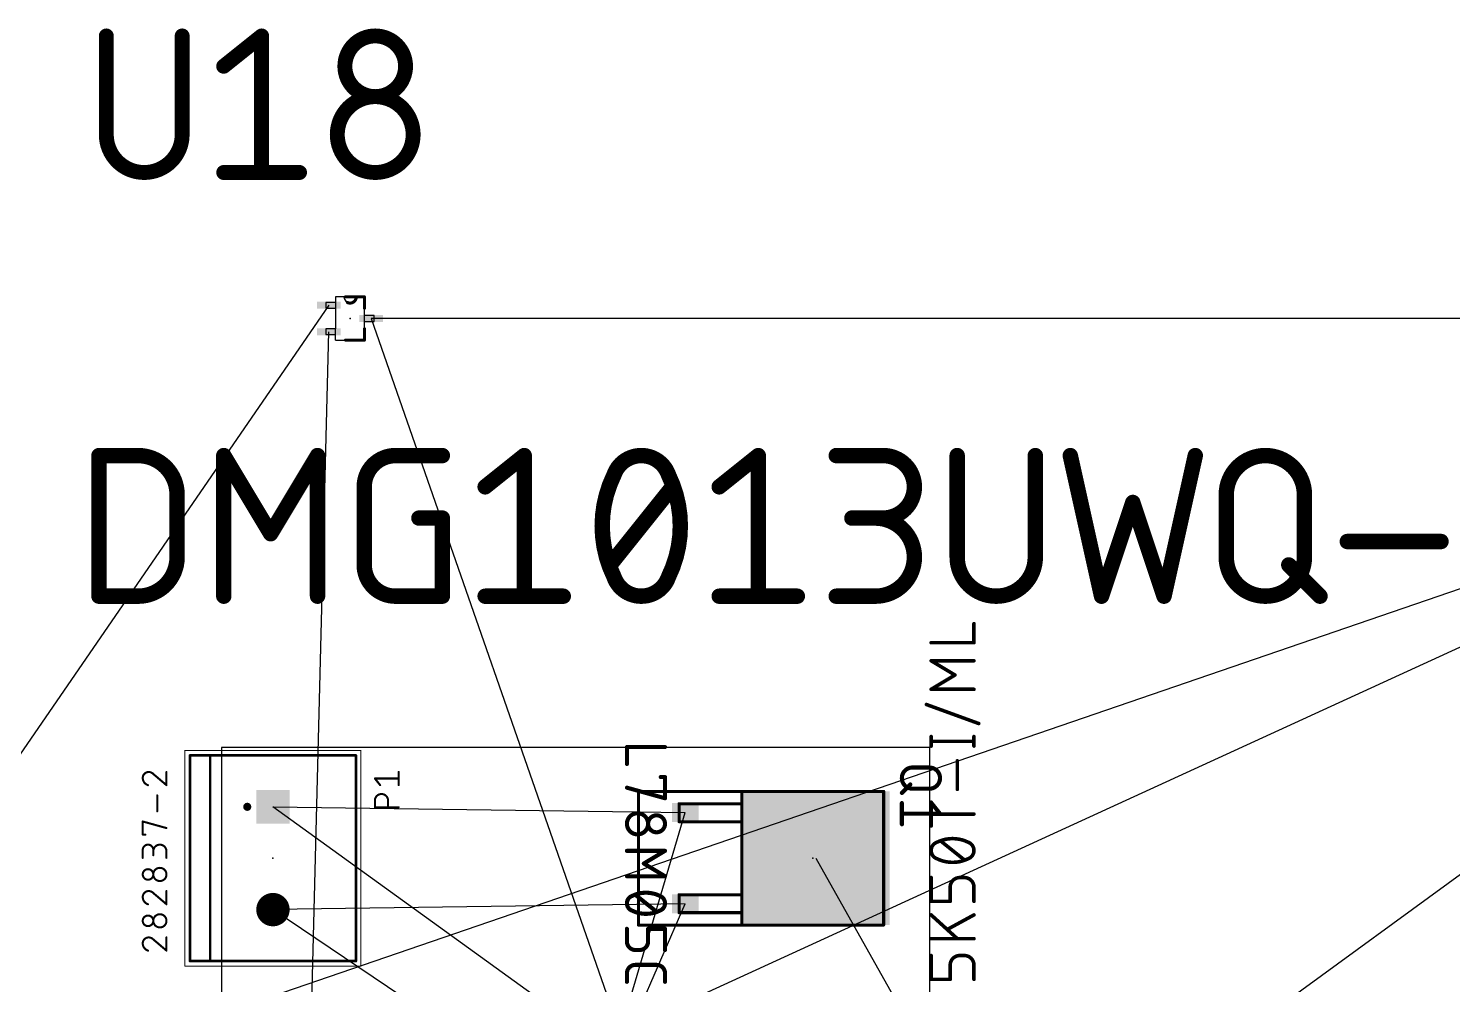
# Model space of a CAD drawing. Extents: x -132 to 159, y -19 to 91.
# Drawn here: x -9.5 to 60.8, y 43.3 to 90.5 of the extents above; entities that cross this region are included whole.
import ezdxf

# ---------------------------------------------------------------- set-up
doc = ezdxf.new("R2010")
doc.units = 0
for name, color, linetype in [('1', 22, 'CONTINUOUS'), ('17', 82, 'CONTINUOUS'), ('19', 53, 'CONTINUOUS'), ('20', 30, 'CONTINUOUS'), ('21', 253, 'CONTINUOUS'), ('23', 7, 'CONTINUOUS'), ('25', 253, 'CONTINUOUS'), ('27', 253, 'CONTINUOUS'), ('39', 22, 'CONTINUOUS'), ('51', 253, 'CONTINUOUS')]:
    doc.layers.add(name, color=color, linetype=linetype)

# ---------------------------------------------------------------- blocks, each defined once
blk = doc.blocks.new('SQUAREP')
blk.add_solid([(-0.5, -0.5), (0.5, -0.5), (-0.5, 0.5), (0.5, 0.5)])
blk = doc.blocks.new('ROUNDP')
at = {"const_width": 0.5}
blk.add_lwpolyline([(0, -0.25, 1), (0, 0.25, 1), (0, -0.25)], format="xyb", dxfattribs=at)
blk = doc.blocks.new('RECT')
blk.add_solid([(-0.5, -0.5), (0.5, -0.5), (-0.5, 0.5), (0.5, 0.5)])

msp = doc.modelspace()

# ---------------------------------------------------------------- linework, layer by layer
at = {"layer": '19'}
for p, q in [((5.3086, 76.8604), (-29.21, 26.67)), ((-11.43, 26.67), (98.0186, 76.8604)), ((-118.3386, 1.27), (100.1014, 76.2)), ((7.3914, 76.2), (32.08, 5.405)), ((100.1014, 76.2), (7.3914, 76.2)), ((3.48, 6.705), (98.0186, 75.5396)), ((3.48, 4.105), (5.3086, 75.5396)), ((2.54, 52.07), (22.9108, 51.7906)), ((71.12, 2.54), (2.54, 52.07)), ((9.22, 5.405), (22.9108, 51.7906)), ((29.3624, 49.53), (55.88, 2.54)), ((22.9108, 47.2694), (2.54, 46.99)), ((3.48, 2.805), (22.9108, 47.2694)), ((68.58, 2.54), (2.54, 46.99))]:
    msp.add_line(p, q, dxfattribs=at)
at = {"layer": '20'}
for p, q in [((35, 55), (0, 55)), ((0, 55), (0, 0)), ((35, 0), (35, 55))]:
    msp.add_line(p, q, dxfattribs=at)
at = {"layer": '21'}
for points, const_width in [([(6.6548, 77.2668), (6.1214, 77.2668)], 0.1524), ([(7.0612, 77.2668), (6.6548, 77.2668)], 0.1524), ([(7.0612, 76.708), (7.0612, 77.2668)], 0.1524), ([(7.0612, 75.1332), (7.0612, 75.692)], 0.1524), ([(6.1214, 75.1332), (7.0612, 75.1332)], 0.1524), ([(-1.56, 44.45), (-1.56, 54.61)], 0.127), ([(-1.56, 54.61), (-0.56, 54.61)], 0.127), ([(-0.56, 54.61), (6.64, 54.61)], 0.127), ([(-0.56, 54.61), (-0.56, 44.45)], 0.127), ([(6.64, 54.61), (6.64, 44.45)], 0.127), ([(-0.56, 44.45), (-1.56, 44.45)], 0.127), ([(6.64, 44.45), (-0.56, 44.45)], 0.127)]:
    msp.add_lwpolyline(points, dxfattribs=dict(at, const_width=const_width))
for points, const_width in [([(6.1214, 77.3049, 1), (6.1214, 77.2287)], 0.0762), ([(6.223, 76.9874, 0.543), (6.6548, 77.2668)], 0.1524), ([(6.2386, 77.0222, 1), (6.2074, 76.9526)], 0.0762), ([(6.6548, 77.3049, 1), (6.6548, 77.2287)], 0.0762), ([(6.6929, 77.2667, 1), (6.6167, 77.2669)], 0.0762), ([(6.6548, 77.2287, 1), (6.6548, 77.3049)], 0.0762), ([(7.0993, 77.2668, 1), (7.0231, 77.2668)], 0.0762), ([(7.0231, 76.708, 1), (7.0993, 76.708)], 0.0762), ([(7.0612, 77.2287, 1), (7.0612, 77.3049)], 0.0762), ([(7.0993, 75.692, 1), (7.0231, 75.692)], 0.0762), ([(6.1214, 75.1713, 1), (6.1214, 75.0951)], 0.0762), ([(7.0231, 75.1332, 1), (7.0993, 75.1332)], 0.0762), ([(7.0612, 75.0951, 1), (7.0612, 75.1713)], 0.0762), ([(-1.56, 54.6418, 1), (-1.56, 54.5782)], 0.0635), ([(-1.5283, 54.61, 1), (-1.5917, 54.61)], 0.0635), ([(-0.56, 54.6418, 1), (-0.56, 54.5782)], 0.0635), ([(-0.5283, 54.61, 1), (-0.5917, 54.61)], 0.0635), ([(-0.56, 54.5782, 1), (-0.56, 54.6418)], 0.0635), ([(6.6718, 54.61, 1), (6.6083, 54.61)], 0.0635), ([(6.64, 54.5782, 1), (6.64, 54.6418)], 0.0635), ([(-1.56, 44.4818, 1), (-1.56, 44.4183)], 0.0635), ([(-1.5917, 44.45, 1), (-1.5283, 44.45)], 0.0635), ([(-0.56, 44.4818, 1), (-0.56, 44.4183)], 0.0635), ([(-0.5917, 44.45, 1), (-0.5283, 44.45)], 0.0635), ([(-0.56, 44.4183, 1), (-0.56, 44.4818)], 0.0635), ([(6.6083, 44.45, 1), (6.6718, 44.45)], 0.0635), ([(6.64, 44.4183, 1), (6.64, 44.4818)], 0.0635)]:
    msp.add_lwpolyline(points, format="xyb", dxfattribs=dict(at, const_width=const_width))
at = {"layer": '23'}
for p in [(6.35, 76.2), (2.54, 49.53), (29.21, 49.53)]:
    msp.add_point(p, dxfattribs=at)
at = {"layer": '25'}
for points, const_width in [([(-5.6948, 90.1612), (-5.6948, 85.2878)], 0.7366), ([(-1.946, 85.2878), (-1.946, 90.1612)], 0.7366), ([(0.1056, 88.6617), (1.98, 90.1612)], 0.7366), ([(1.98, 90.1612), (1.98, 83.4134)], 0.7366), ([(0.1056, 83.4134), (3.8544, 83.4134)], 0.7366), ([(7.8373, 53.1426), (7.5767, 53.4684)], 0.1016), ([(7.5767, 53.4684), (8.7495, 53.4684)], 0.1016), ([(8.7495, 53.1426), (8.7495, 53.7942)], 0.1016), ([(34.139, 54.0123), (34.9768, 54.0123)], 0.2032), ([(34.0343, 53.1745), (33.6154, 52.7556)], 0.2032), ([(34.9768, 52.9651), (34.139, 52.9651)], 0.2032), ([(7.5767, 52.0508), (7.5767, 52.3766)], 0.1016), ([(8.7495, 52.0508), (7.5767, 52.0508)], 0.1016), ([(8.2283, 52.3766), (8.2283, 52.0508)], 0.1016), ([(33.6154, 52.2542), (33.6154, 51.207)], 0.2032), ([(35.0815, 52.2542), (35.5004, 51.7306)], 0.2032), ([(35.5004, 51.7306), (33.6154, 51.7306)], 0.2032)]:
    msp.add_lwpolyline(points, dxfattribs=dict(at, const_width=const_width))
for points, const_width in [([(-5.5107, 90.1612, 1), (-5.8789, 90.1612)], 0.3683), ([(-1.7619, 90.1612, 1), (-2.1302, 90.1612)], 0.3683), ([(2.1642, 90.1612, 1), (1.7959, 90.1612)], 0.3683), ([(2.095, 90.0174, 1), (1.865, 90.305)], 0.3683), ([(9.0928, 88.6617, 1), (6.0938, 88.6617)], 0.7366), ([(-0.0094, 88.8055, 1), (0.2207, 88.5179)], 0.3683), ([(6.0938, 88.6617, 1), (9.0928, 88.6617)], 0.7366), ([(6.2779, 88.6617, 1), (5.9097, 88.6617)], 0.3683), ([(5.9097, 88.6617, 1), (6.2779, 88.6617)], 0.3683), ([(9.277, 88.6617, 1), (8.9087, 88.6617)], 0.3683), ([(8.9087, 88.6617, 1), (9.277, 88.6617)], 0.3683), ([(9.4677, 85.2878, 1), (5.7189, 85.2878)], 0.7366), ([(-5.6948, 85.2878, 1), (-1.946, 85.2878)], 0.7366), ([(-5.5107, 85.2878, 1), (-5.8789, 85.2878)], 0.3683), ([(-5.8789, 85.2878, 1), (-5.5107, 85.2878)], 0.3683), ([(-1.7619, 85.2878, 1), (-2.1302, 85.2878)], 0.3683), ([(-2.1302, 85.2878, 1), (-1.7619, 85.2878)], 0.3683), ([(5.7189, 85.2878, 1), (9.4677, 85.2878)], 0.7366), ([(5.9031, 85.2878, 1), (5.5348, 85.2878)], 0.3683), ([(5.5348, 85.2878, 1), (5.9031, 85.2878)], 0.3683), ([(9.6519, 85.2878, 1), (9.2836, 85.2878)], 0.3683), ([(9.2836, 85.2878, 1), (9.6519, 85.2878)], 0.3683), ([(0.1056, 83.5976, 1), (0.1056, 83.2293)], 0.3683), ([(3.8544, 83.2293, 1), (3.8544, 83.5976)], 0.3683), ([(1.7959, 83.4134, 1), (2.1642, 83.4134)], 0.3683), ([(7.5965, 53.4843, 1), (7.5569, 53.4525)], 0.0508), ([(7.5767, 53.4938, 1), (7.5767, 53.443)], 0.0508), ([(8.7749, 53.7942, 1), (8.7241, 53.7942)], 0.0508), ([(8.7495, 53.443, 1), (8.7495, 53.4938)], 0.0508), ([(34.139, 54.0123, 1), (34.139, 52.9651)], 0.2032), ([(34.139, 54.0631, 1), (34.139, 53.9615)], 0.1016), ([(34.139, 53.9615, 1), (34.139, 54.0631)], 0.1016), ([(34.9768, 52.9651, 1), (34.9768, 54.0123)], 0.2032), ([(34.9768, 54.0631, 1), (34.9768, 53.9615)], 0.1016), ([(34.9768, 53.9615, 1), (34.9768, 54.0631)], 0.1016), ([(7.8175, 53.1267, 1), (7.8572, 53.1585)], 0.0508), ([(8.7241, 53.1426, 1), (8.7749, 53.1426)], 0.0508), ([(33.5795, 52.7916, 1), (33.6513, 52.7197)], 0.1016), ([(34.0702, 53.1386, 1), (33.9984, 53.2105)], 0.1016), ([(34.139, 53.0159, 1), (34.139, 52.9143)], 0.1016), ([(34.139, 52.9143, 1), (34.139, 53.0159)], 0.1016), ([(34.9768, 53.0159, 1), (34.9768, 52.9143)], 0.1016), ([(34.9768, 52.9143, 1), (34.9768, 53.0159)], 0.1016), ([(8.2283, 52.3766, 1), (7.5767, 52.3766)], 0.1016), ([(7.6021, 52.3766, 1), (7.5513, 52.3766)], 0.0508), ([(7.5513, 52.3766, 1), (7.6021, 52.3766)], 0.0508), ([(7.5767, 52.0762, 1), (7.5767, 52.0254)], 0.0508), ([(7.5513, 52.0508, 1), (7.6021, 52.0508)], 0.0508), ([(8.2537, 52.3766, 1), (8.2029, 52.3766)], 0.0508), ([(8.2029, 52.3766, 1), (8.2537, 52.3766)], 0.0508), ([(8.2029, 52.0508, 1), (8.2537, 52.0508)], 0.0508), ([(8.7495, 52.0254, 1), (8.7495, 52.0762)], 0.0508), ([(33.6662, 52.2542, 1), (33.5646, 52.2542)], 0.1016), ([(35.1212, 52.286, 1), (35.0419, 52.2225)], 0.1016), ([(33.6154, 51.7814, 1), (33.6154, 51.6798)], 0.1016), ([(35.4608, 51.6989, 1), (35.5401, 51.7623)], 0.1016), ([(35.5004, 51.6798, 1), (35.5004, 51.7814)], 0.1016), ([(33.5646, 51.207, 1), (33.6662, 51.207)], 0.1016)]:
    msp.add_lwpolyline(points, format="xyb", dxfattribs=dict(at, const_width=const_width))
at = {"layer": '27'}
for points, const_width in [([(-6.0568, 62.4771), (-6.0568, 69.4253)], 0.762), ([(-6.0568, 69.4253), (-4.1268, 69.4253)], 0.762), ([(0.1108, 62.4771), (0.1108, 69.4253)], 0.762), ([(0.1108, 69.4253), (2.4269, 65.5652)], 0.762), ([(2.4269, 65.5652), (4.7429, 69.4253)], 0.762), ([(4.7429, 69.4253), (4.7429, 62.4771)], 0.762), ([(8.5945, 69.4253), (10.9106, 69.4253)], 0.762), ([(13.0258, 67.8812), (14.9559, 69.4253)], 0.762), ([(14.9559, 69.4253), (14.9559, 62.4771)], 0.762), ([(24.5911, 67.8812), (26.5211, 69.4253)], 0.762), ([(26.5211, 69.4253), (26.5211, 62.4771)], 0.762), ([(30.3737, 69.4253), (32.6898, 69.4253)], 0.762), ([(36.3491, 69.4253), (36.3491, 64.4071)], 0.762), ([(40.2092, 64.4071), (40.2092, 69.4253)], 0.762), ([(41.9374, 69.4253), (43.4815, 62.4771)], 0.762), ([(46.5695, 62.4771), (48.1136, 69.4253)], 0.762), ([(7.0505, 64.0211), (7.0505, 67.8812)], 0.762), ([(19.1945, 64.0211), (22.2825, 67.8812)], 0.762), ([(-2.1967, 67.4952), (-2.1967, 64.4071)], 0.762), ([(49.6456, 64.4071), (49.6456, 67.4952)], 0.762), ([(53.5057, 67.4952), (53.5057, 64.4071)], 0.762), ([(43.4815, 62.4771), (45.0255, 67.1092)], 0.762), ([(45.0255, 67.1092), (46.5695, 62.4771)], 0.762), ([(9.7525, 66.3372), (10.9106, 66.3372)], 0.762), ([(10.9106, 66.3372), (10.9106, 62.4771)], 0.762), ([(32.6898, 66.3372), (31.1457, 66.3372)], 0.762), ([(55.624, 65.1792), (60.2561, 65.1792)], 0.762), ([(52.7337, 64.0211), (54.2777, 62.4771)], 0.762), ([(-4.1268, 62.4771), (-6.0568, 62.4771)], 0.762), ([(10.9106, 62.4771), (8.5945, 62.4771)], 0.762), ([(13.0258, 62.4771), (16.8859, 62.4771)], 0.762), ([(24.5911, 62.4771), (28.4512, 62.4771)], 0.762), ([(30.3737, 62.4771), (32.3037, 62.4771)], 0.762), ([(37.1774, 60.1803), (37.1774, 61.1199)], 0.1778), ([(35.0634, 60.1803), (37.1774, 60.1803)], 0.1778), ([(36.2378, 58.5815), (35.0634, 59.2862)], 0.1778), ([(35.0634, 59.2862), (37.1774, 59.2862)], 0.1778), ([(35.0634, 57.8768), (36.2378, 58.5815)], 0.1778), ([(37.1774, 57.8768), (35.0634, 57.8768)], 0.1778), ([(37.4123, 56.1852), (34.8285, 57.1248)], 0.1778), ([(35.0634, 55.0715), (35.0634, 55.5413)], 0.1778), ([(37.1774, 55.0715), (37.1774, 55.5413)], 0.1778), ([(21.9124, 55.0225), (20.0305, 55.0225)], 0.2032), ([(20.0305, 55.0225), (20.0305, 54.1861)], 0.2032), ([(35.0634, 55.3064), (37.1774, 55.3064)], 0.1778), ([(36.3553, 52.9321), (36.3553, 54.3414)], 0.1778), ([(-3.3727, 53.6929), (-2.7217, 53.1396)], 0.1016), ([(-2.7217, 53.1396), (-2.7217, 53.7906)], 0.1016), ([(21.7033, 53.5383), (21.9124, 53.5383)], 0.2032), ([(21.9124, 53.5383), (21.9124, 52.4928)], 0.2032), ([(21.9124, 52.4928), (20.0305, 53.0155)], 0.2032), ([(-3.1774, 51.8521), (-3.1774, 52.6332)], 0.1016), ([(35.0634, 51.123), (35.0634, 52.2975)], 0.1778), ([(-3.8935, 50.6948), (-3.8935, 51.3457)], 0.1016), ([(-3.8935, 51.3457), (-2.7217, 51.0202)], 0.1016), ([(37.1774, 51.7103), (35.0634, 51.7103)], 0.1778), ([(-3.7633, 50.6948), (-3.8935, 50.6948)], 0.1016), ([(-3.8935, 49.5488), (-3.8935, 49.9393)], 0.1016), ([(-3.3727, 49.9393), (-3.3727, 49.6789)], 0.1016), ([(20.0305, 49.8942), (21.9124, 49.8942)], 0.2032), ([(21.9124, 49.8942), (20.8669, 49.2669)], 0.2032), ([(36.7076, 49.4424), (35.5332, 50.3819)], 0.1778), ([(-2.7217, 49.5488), (-2.7217, 49.8742)], 0.1016), ([(20.8669, 49.2669), (21.9124, 48.6396)], 0.2032), ([(21.9124, 48.6396), (20.0305, 48.6396)], 0.2032), ([(35.0634, 47.3984), (35.0634, 48.5729)], 0.1778), ([(36.7076, 48.5729), (36.4727, 48.5729)], 0.1778), ([(-3.3727, 47.8101), (-2.7217, 47.2567)], 0.1016), ([(-2.7217, 47.2567), (-2.7217, 47.9077)], 0.1016), ([(36.003, 48.1031), (36.003, 47.3984)], 0.1778), ([(37.1774, 47.3984), (37.1774, 48.1031)], 0.1778), ([(20.4487, 47.7215), (21.4942, 46.8852)], 0.2032), ([(36.003, 47.3984), (35.0634, 47.3984)], 0.1778), ([(35.0634, 46.7277), (36.3553, 45.5532)], 0.1778), ([(37.1774, 46.7277), (35.8855, 46.023)], 0.1778), ([(20.0305, 46.041), (20.0305, 45.4137)], 0.2032), ([(21.076, 45.4137), (21.076, 46.041)], 0.2032), ([(21.076, 46.041), (21.9124, 46.041)], 0.2032), ([(21.9124, 46.041), (21.9124, 44.9956)], 0.2032), ([(-3.3727, 45.518), (-2.7217, 44.9647)], 0.1016), ([(-2.7217, 44.9647), (-2.7217, 45.6157)], 0.1016), ([(20.4487, 44.9956), (20.6578, 44.9956)], 0.2032), ([(37.1774, 45.5532), (35.0634, 45.5532)], 0.1778), ([(20.4487, 44.2599), (21.4942, 44.2599)], 0.2032), ([(35.0634, 43.5454), (35.0634, 44.7198)], 0.1778), ([(36.003, 44.2501), (36.003, 43.5454)], 0.1778), ([(36.7076, 44.7198), (36.4727, 44.7198)], 0.1778), ([(37.1774, 43.5454), (37.1774, 44.2501)], 0.1778), ([(20.0305, 43.4235), (20.0305, 43.8417)], 0.2032), ([(21.9124, 43.8417), (21.9124, 43.4235)], 0.2032), ([(36.003, 43.5454), (35.0634, 43.5454)], 0.1778)]:
    msp.add_lwpolyline(points, dxfattribs=dict(at, const_width=const_width))
for points, const_width in [([(-5.8663, 69.4253, 1), (-6.2473, 69.4253)], 0.381), ([(-6.0568, 69.6158, 1), (-6.0568, 69.2348)], 0.381), ([(-2.1967, 67.4952, 0.4142), (-4.1268, 69.4253)], 0.762), ([(-4.1268, 69.6158, 1), (-4.1268, 69.2348)], 0.381), ([(-4.1268, 69.2348, 1), (-4.1268, 69.6158)], 0.381), ([(0.3013, 69.4253, 1), (-0.0797, 69.4253)], 0.381), ([(0.2742, 69.5233, 1), (-0.0525, 69.3272)], 0.381), ([(4.9334, 69.4253, 1), (4.5524, 69.4253)], 0.381), ([(4.9063, 69.3272, 1), (4.5796, 69.5233)], 0.381), ([(8.5945, 69.4253, 0.4142), (7.0505, 67.8812)], 0.762), ([(8.5945, 69.6158, 1), (8.5945, 69.2348)], 0.381), ([(8.5945, 69.2348, 1), (8.5945, 69.6158)], 0.381), ([(10.9106, 69.2348, 1), (10.9106, 69.6158)], 0.381), ([(15.1464, 69.4253, 1), (14.7654, 69.4253)], 0.381), ([(15.0749, 69.2765, 1), (14.8369, 69.574)], 0.381), ([(20.7385, 69.4253, 0.3205), (19.3875, 68.4602)], 0.762), ([(22.0895, 68.4602, 0.3205), (20.7385, 69.4253)], 0.762), ([(20.7385, 69.6158, 1), (20.7385, 69.2348)], 0.381), ([(20.7385, 69.2348, 1), (20.7385, 69.6158)], 0.381), ([(26.7116, 69.4253, 1), (26.3306, 69.4253)], 0.381), ([(26.6401, 69.2765, 1), (26.4021, 69.574)], 0.381), ([(30.3737, 69.6158, 1), (30.3737, 69.2348)], 0.381), ([(32.6898, 66.3372, 1), (32.6898, 69.4253)], 0.762), ([(32.6898, 69.6158, 1), (32.6898, 69.2348)], 0.381), ([(32.6898, 69.2348, 1), (32.6898, 69.6158)], 0.381), ([(36.5396, 69.4253, 1), (36.1586, 69.4253)], 0.381), ([(40.3997, 69.4253, 1), (40.0187, 69.4253)], 0.381), ([(42.1234, 69.4666, 1), (41.7515, 69.3839)], 0.381), ([(48.2995, 69.3839, 1), (47.9276, 69.4666)], 0.381), ([(53.5057, 67.4952, 1), (49.6456, 67.4952)], 0.762), ([(7.241, 67.8812, 1), (6.86, 67.8812)], 0.381), ([(19.3875, 68.4602, 0.1139), (18.8085, 65.9512)], 0.762), ([(19.2073, 68.522, 1), (19.5677, 68.3985)], 0.381), ([(19.5587, 68.3768, 1), (19.2162, 68.5437)], 0.381), ([(22.2608, 68.5437, 1), (21.9183, 68.3768)], 0.381), ([(22.6685, 65.9512, 0.1139), (22.0895, 68.4602)], 0.762), ([(21.9093, 68.3985, 1), (22.2697, 68.522)], 0.381), ([(22.4313, 67.7622, 1), (22.1338, 68.0002)], 0.381), ([(-2.0062, 67.4952, 1), (-2.3872, 67.4952)], 0.381), ([(-2.3872, 67.4952, 1), (-2.0062, 67.4952)], 0.381), ([(6.86, 67.8812, 1), (7.241, 67.8812)], 0.381), ([(12.9068, 68.03, 1), (13.1448, 67.7325)], 0.381), ([(24.4721, 68.03, 1), (24.7101, 67.7325)], 0.381), ([(49.8361, 67.4952, 1), (49.4551, 67.4952)], 0.381), ([(49.4551, 67.4952, 1), (49.8361, 67.4952)], 0.381), ([(53.6962, 67.4952, 1), (53.3152, 67.4952)], 0.381), ([(53.3152, 67.4952, 1), (53.6962, 67.4952)], 0.381), ([(45.2062, 67.1694, 1), (44.8448, 67.049)], 0.381), ([(45.2062, 67.049, 1), (44.8448, 67.1694)], 0.381), ([(9.7525, 66.5277, 1), (9.7525, 66.1467)], 0.381), ([(11.1011, 66.3372, 1), (10.7201, 66.3372)], 0.381), ([(10.9106, 66.1467, 1), (10.9106, 66.5277)], 0.381), ([(18.8085, 65.9512, 0.1139), (19.3875, 63.4421)], 0.762), ([(18.999, 65.9512, 1), (18.618, 65.9512)], 0.381), ([(18.618, 65.9512, 1), (18.999, 65.9512)], 0.381), ([(22.0895, 63.4421, 0.1139), (22.6685, 65.9512)], 0.762), ([(22.859, 65.9512, 1), (22.478, 65.9512)], 0.381), ([(22.478, 65.9512, 1), (22.859, 65.9512)], 0.381), ([(31.1457, 66.5277, 1), (31.1457, 66.1467)], 0.381), ([(32.3037, 62.4771, 1), (32.3037, 66.3372)], 0.762), ([(32.3037, 66.5277, 1), (32.3037, 66.1467)], 0.381), ([(32.6898, 66.5277, 1), (32.6898, 66.1467)], 0.381), ([(32.6898, 66.1467, 1), (32.6898, 66.5277)], 0.381), ([(2.2635, 65.6632, 1), (2.5902, 65.4672)], 0.381), ([(2.2635, 65.4672, 1), (2.5902, 65.6632)], 0.381), ([(55.624, 65.3697, 1), (55.624, 64.9887)], 0.381), ([(60.2561, 64.9887, 1), (60.2561, 65.3697)], 0.381), ([(-4.1268, 62.4771, 0.4142), (-2.1967, 64.4071)], 0.762), ([(-2.0062, 64.4071, 1), (-2.3872, 64.4071)], 0.381), ([(36.3491, 64.4071, 1), (40.2092, 64.4071)], 0.762), ([(36.5396, 64.4071, 1), (36.1586, 64.4071)], 0.381), ([(40.3997, 64.4071, 1), (40.0187, 64.4071)], 0.381), ([(49.6456, 64.4071, 1), (53.5057, 64.4071)], 0.762), ([(49.8361, 64.4071, 1), (49.4551, 64.4071)], 0.381), ([(53.6962, 64.4071, 1), (53.3152, 64.4071)], 0.381), ([(-2.3872, 64.4071, 1), (-2.0062, 64.4071)], 0.381), ([(7.0505, 64.0211, 0.4142), (8.5945, 62.4771)], 0.762), ([(7.241, 64.0211, 1), (6.86, 64.0211)], 0.381), ([(6.86, 64.0211, 1), (7.241, 64.0211)], 0.381), ([(19.0457, 64.1401, 1), (19.3432, 63.9021)], 0.381), ([(36.1586, 64.4071, 1), (36.5396, 64.4071)], 0.381), ([(40.0187, 64.4071, 1), (40.3997, 64.4071)], 0.381), ([(49.4551, 64.4071, 1), (49.8361, 64.4071)], 0.381), ([(52.8684, 64.1558, 1), (52.5989, 63.8864)], 0.381), ([(53.3152, 64.4071, 1), (53.6962, 64.4071)], 0.381), ([(19.3875, 63.4421, 0.3205), (20.7385, 62.4771)], 0.762), ([(19.5677, 63.5039, 1), (19.2073, 63.3803)], 0.381), ([(19.2162, 63.3586, 1), (19.5587, 63.5256)], 0.381), ([(20.7385, 62.4771, 0.3205), (22.0895, 63.4421)], 0.762), ([(21.9183, 63.5256, 1), (22.2608, 63.3586)], 0.381), ([(22.2697, 63.3803, 1), (21.9093, 63.5039)], 0.381), ([(-6.0568, 62.6676, 1), (-6.0568, 62.2866)], 0.381), ([(-6.2473, 62.4771, 1), (-5.8663, 62.4771)], 0.381), ([(-4.1268, 62.6676, 1), (-4.1268, 62.2866)], 0.381), ([(-4.1268, 62.2866, 1), (-4.1268, 62.6676)], 0.381), ([(-0.0797, 62.4771, 1), (0.3013, 62.4771)], 0.381), ([(4.5524, 62.4771, 1), (4.9334, 62.4771)], 0.381), ([(8.5945, 62.6676, 1), (8.5945, 62.2866)], 0.381), ([(8.5945, 62.2866, 1), (8.5945, 62.6676)], 0.381), ([(10.7201, 62.4771, 1), (11.1011, 62.4771)], 0.381), ([(10.9106, 62.2866, 1), (10.9106, 62.6676)], 0.381), ([(13.0258, 62.6676, 1), (13.0258, 62.2866)], 0.381), ([(14.7654, 62.4771, 1), (15.1464, 62.4771)], 0.381), ([(16.8859, 62.2866, 1), (16.8859, 62.6676)], 0.381), ([(20.7385, 62.6676, 1), (20.7385, 62.2866)], 0.381), ([(20.7385, 62.2866, 1), (20.7385, 62.6676)], 0.381), ([(24.5911, 62.6676, 1), (24.5911, 62.2866)], 0.381), ([(26.3306, 62.4771, 1), (26.7116, 62.4771)], 0.381), ([(28.4512, 62.2866, 1), (28.4512, 62.6676)], 0.381), ([(30.3737, 62.6676, 1), (30.3737, 62.2866)], 0.381), ([(32.3037, 62.6676, 1), (32.3037, 62.2866)], 0.381), ([(32.3037, 62.2866, 1), (32.3037, 62.6676)], 0.381), ([(43.3007, 62.5373, 1), (43.6622, 62.4169)], 0.381), ([(43.2955, 62.4358, 1), (43.6674, 62.5184)], 0.381), ([(46.3836, 62.5184, 1), (46.7555, 62.4358)], 0.381), ([(46.3888, 62.4169, 1), (46.7503, 62.5373)], 0.381), ([(54.143, 62.3424, 1), (54.4124, 62.6118)], 0.381), ([(37.2218, 61.1199, 1), (37.133, 61.1199)], 0.0889), ([(35.0634, 60.2248, 1), (35.0634, 60.1359)], 0.0889), ([(37.133, 60.1803, 1), (37.2218, 60.1803)], 0.0889), ([(37.1774, 60.1359, 1), (37.1774, 60.2248)], 0.0889), ([(35.0863, 59.3243, 1), (35.0405, 59.248)], 0.0889), ([(35.0634, 59.3306, 1), (35.0634, 59.2417)], 0.0889), ([(37.1774, 59.2417, 1), (37.1774, 59.3306)], 0.0889), ([(36.2607, 58.5434, 1), (36.215, 58.6196)], 0.0889), ([(36.215, 58.5434, 1), (36.2607, 58.6196)], 0.0889), ([(35.0634, 57.9213, 1), (35.0634, 57.8324)], 0.0889), ([(35.0405, 57.9149, 1), (35.0863, 57.8387)], 0.0889), ([(37.1774, 57.8324, 1), (37.1774, 57.9213)], 0.0889), ([(34.8437, 57.1665, 1), (34.8133, 57.083)], 0.0889), ([(35.1078, 55.5413, 1), (35.019, 55.5413)], 0.0889), ([(37.2218, 55.5413, 1), (37.133, 55.5413)], 0.0889), ([(37.3971, 56.1434, 1), (37.4275, 56.227)], 0.0889), ([(20.0305, 55.0733, 1), (20.0305, 54.9717)], 0.1016), ([(20.0813, 55.0225, 1), (19.9797, 55.0225)], 0.1016), ([(21.9124, 54.9717, 1), (21.9124, 55.0733)], 0.1016), ([(35.0634, 55.3509, 1), (35.0634, 55.262)], 0.0889), ([(35.019, 55.0715, 1), (35.1078, 55.0715)], 0.0889), ([(37.133, 55.0715, 1), (37.2218, 55.0715)], 0.0889), ([(37.1774, 55.262, 1), (37.1774, 55.3509)], 0.0889), ([(19.9797, 54.1861, 1), (20.0813, 54.1861)], 0.1016), ([(36.3997, 54.3414, 1), (36.3108, 54.3414)], 0.0889), ([(-3.6005, 53.7906, 0.4142), (-3.8935, 53.4976)], 0.1016), ([(-3.8935, 53.4976, 0.3252), (-3.6331, 53.1396)], 0.1016), ([(-3.8681, 53.4976, 1), (-3.9189, 53.4976)], 0.0508), ([(-3.9189, 53.4976, 1), (-3.8681, 53.4976)], 0.0508), ([(-3.3727, 53.6929, 0.2053), (-3.6005, 53.7906)], 0.1016), ([(-3.6005, 53.816, 1), (-3.6005, 53.7652)], 0.0508), ([(-3.6005, 53.7652, 1), (-3.6005, 53.816)], 0.0508), ([(-3.3562, 53.7123, 1), (-3.3891, 53.6736)], 0.0508), ([(-3.3911, 53.6754, 1), (-3.3543, 53.7104)], 0.0508), ([(-2.6963, 53.7906, 1), (-2.7471, 53.7906)], 0.0508), ([(21.7033, 53.5891, 1), (21.7033, 53.4875)], 0.1016), ([(21.9632, 53.5383, 1), (21.8616, 53.5383)], 0.1016), ([(21.9124, 53.4875, 1), (21.9124, 53.5891)], 0.1016), ([(-3.6409, 53.1154, 1), (-3.6253, 53.1637)], 0.0508), ([(-2.7471, 53.1396, 1), (-2.6963, 53.1396)], 0.0508), ([(-2.7382, 53.1202, 1), (-2.7053, 53.1589)], 0.0508), ([(20.0441, 53.0645, 1), (20.0169, 52.9666)], 0.1016), ([(36.3108, 52.9321, 1), (36.3997, 52.9321)], 0.0889), ([(-3.152, 52.6332, 1), (-3.2028, 52.6332)], 0.0508), ([(21.8616, 52.4928, 1), (21.9632, 52.4928)], 0.1016), ([(21.8988, 52.4438, 1), (21.926, 52.5417)], 0.1016), ([(35.1078, 52.2975, 1), (35.019, 52.2975)], 0.0889), ([(-3.8681, 51.3457, 1), (-3.9189, 51.3457)], 0.0508), ([(-3.8867, 51.3702, 1), (-3.9003, 51.3213)], 0.0508), ([(-3.2028, 51.8521, 1), (-3.152, 51.8521)], 0.0508), ([(20.5533, 51.7532, 1), (20.5533, 50.7077)], 0.2032), ([(20.5533, 50.7077, 1), (20.5533, 51.7532)], 0.2032), ([(20.5533, 51.804, 1), (20.5533, 51.7024)], 0.1016), ([(20.5533, 51.7024, 1), (20.5533, 51.804)], 0.1016), ([(21.4942, 51.6487, 1), (21.4942, 50.8123)], 0.2032), ([(21.4942, 50.8123, 1), (21.4942, 51.6487)], 0.2032), ([(21.4942, 51.6995, 1), (21.4942, 51.5979)], 0.1016), ([(21.4942, 51.5979, 1), (21.4942, 51.6995)], 0.1016), ([(35.0634, 51.7547, 1), (35.0634, 51.6658)], 0.0889), ([(37.1774, 51.6658, 1), (37.1774, 51.7547)], 0.0889), ([(-3.8935, 50.7202, 1), (-3.8935, 50.6694)], 0.0508), ([(-3.9189, 50.6948, 1), (-3.8681, 50.6948)], 0.0508), ([(-3.7633, 50.6694, 1), (-3.7633, 50.7202)], 0.0508), ([(-2.7285, 50.9958, 1), (-2.7149, 51.0447)], 0.0508), ([(20.5533, 50.7585, 1), (20.5533, 50.6569)], 0.1016), ([(20.5533, 50.6569, 1), (20.5533, 50.7585)], 0.1016), ([(21.4942, 50.8631, 1), (21.4942, 50.7615)], 0.1016), ([(21.4942, 50.7615, 1), (21.4942, 50.8631)], 0.1016), ([(35.019, 51.123, 1), (35.1078, 51.123)], 0.0889), ([(-3.3727, 49.9393, 1), (-3.8935, 49.9393)], 0.1016), ([(-3.8681, 49.9393, 1), (-3.9189, 49.9393)], 0.0508), ([(-3.9189, 49.9393, 1), (-3.8681, 49.9393)], 0.0508), ([(-2.7217, 49.8742, 1), (-3.3727, 49.8742)], 0.1016), ([(-3.3473, 49.9393, 1), (-3.3981, 49.9393)], 0.0508), ([(-3.3981, 49.9393, 1), (-3.3473, 49.9393)], 0.0508), ([(20.0305, 49.945, 1), (20.0305, 49.8434)], 0.1016), ([(21.9385, 49.8506, 1), (21.8862, 49.9378)], 0.1016), ([(21.9124, 49.8434, 1), (21.9124, 49.945)], 0.1016), ([(35.357, 50.3232, 0.3205), (35.0634, 49.9122)], 0.1778), ([(35.0634, 49.9122, 0.3205), (35.357, 49.5011)], 0.1778), ([(35.1078, 49.9122, 1), (35.019, 49.9122)], 0.0889), ([(36.1204, 50.4994, 0.1139), (35.357, 50.3232)], 0.1778), ([(35.3375, 50.3632, 1), (35.3765, 50.2833)], 0.0889), ([(35.3714, 50.2812, 1), (35.3426, 50.3653)], 0.0889), ([(35.5609, 50.4167, 1), (35.5054, 50.3472)], 0.0889), ([(36.8838, 50.3232, 0.1139), (36.1204, 50.4994)], 0.1778), ([(36.1204, 50.5438, 1), (36.1204, 50.4549)], 0.0889), ([(36.1204, 50.4549, 1), (36.1204, 50.5438)], 0.0889), ([(37.1774, 49.9122, 0.3205), (36.8838, 50.3232)], 0.1778), ([(36.8982, 50.3653, 1), (36.8694, 50.2812)], 0.0889), ([(36.8838, 49.5011, 0.3205), (37.1774, 49.9122)], 0.1778), ([(36.8643, 50.2833, 1), (36.9033, 50.3632)], 0.0889), ([(37.2218, 49.9122, 1), (37.133, 49.9122)], 0.0889), ([(-3.9189, 49.5488, 1), (-3.8681, 49.5488)], 0.0508), ([(-3.3981, 49.8742, 1), (-3.3473, 49.8742)], 0.0508), ([(-3.3981, 49.6789, 1), (-3.3473, 49.6789)], 0.0508), ([(-2.6963, 49.8742, 1), (-2.7471, 49.8742)], 0.0508), ([(-2.7471, 49.8742, 1), (-2.6963, 49.8742)], 0.0508), ([(-2.7471, 49.5488, 1), (-2.6963, 49.5488)], 0.0508), ([(20.893, 49.3105, 1), (20.8408, 49.2234)], 0.1016), ([(20.8408, 49.3105, 1), (20.893, 49.2234)], 0.1016), ([(35.019, 49.9122, 1), (35.1078, 49.9122)], 0.0889), ([(35.3765, 49.5411, 1), (35.3375, 49.4612)], 0.0889), ([(35.357, 49.5011, 0.1139), (36.1204, 49.3249)], 0.1778), ([(35.3426, 49.4591, 1), (35.3714, 49.5432)], 0.0889), ([(36.1204, 49.3249, 0.1139), (36.8838, 49.5011)], 0.1778), ([(36.1204, 49.3694, 1), (36.1204, 49.2805)], 0.0889), ([(36.1204, 49.2805, 1), (36.1204, 49.3694)], 0.0889), ([(36.6799, 49.4077, 1), (36.7354, 49.4771)], 0.0889), ([(36.8694, 49.5432, 1), (36.8982, 49.4591)], 0.0889), ([(36.9033, 49.4612, 1), (36.8643, 49.5411)], 0.0889), ([(37.133, 49.9122, 1), (37.2218, 49.9122)], 0.0889), ([(-3.6331, 48.9886, 1), (-3.6331, 48.4678)], 0.1016), ([(-3.6331, 48.4678, 1), (-3.6331, 48.9886)], 0.1016), ([(-3.6331, 49.014, 1), (-3.6331, 48.9632)], 0.0508), ([(-3.6331, 48.9632, 1), (-3.6331, 49.014)], 0.0508), ([(-3.0472, 49.0537, 1), (-3.0472, 48.4027)], 0.1016), ([(-3.0472, 48.4027, 1), (-3.0472, 49.0537)], 0.1016), ([(-3.0472, 49.0791, 1), (-3.0472, 49.0283)], 0.0508), ([(-3.0472, 49.0283, 1), (-3.0472, 49.0791)], 0.0508), ([(20.0305, 48.6904, 1), (20.0305, 48.5888)], 0.1016), ([(21.8862, 48.5961, 1), (21.9385, 48.6832)], 0.1016), ([(21.9124, 48.5888, 1), (21.9124, 48.6904)], 0.1016), ([(35.1078, 48.5729, 1), (35.019, 48.5729)], 0.0889), ([(36.4727, 48.5729, 0.4142), (36.003, 48.1031)], 0.1778), ([(36.4727, 48.6173, 1), (36.4727, 48.5284)], 0.0889), ([(36.4727, 48.5284, 1), (36.4727, 48.6173)], 0.0889), ([(37.1774, 48.1031, 0.4142), (36.7076, 48.5729)], 0.1778), ([(36.7076, 48.6173, 1), (36.7076, 48.5284)], 0.0889), ([(36.7076, 48.5284, 1), (36.7076, 48.6173)], 0.0889), ([(-3.6005, 47.9077, 0.4142), (-3.8935, 47.6148)], 0.1016), ([(-3.6331, 48.4932, 1), (-3.6331, 48.4424)], 0.0508), ([(-3.6331, 48.4424, 1), (-3.6331, 48.4932)], 0.0508), ([(-3.3727, 47.8101, 0.2053), (-3.6005, 47.9077)], 0.1016), ([(-3.6005, 47.9331, 1), (-3.6005, 47.8823)], 0.0508), ([(-3.6005, 47.8823, 1), (-3.6005, 47.9331)], 0.0508), ([(-3.3562, 47.8294, 1), (-3.3891, 47.7907)], 0.0508), ([(-3.3911, 47.7925, 1), (-3.3543, 47.8276)], 0.0508), ([(-3.0472, 48.4281, 1), (-3.0472, 48.3773)], 0.0508), ([(-3.0472, 48.3773, 1), (-3.0472, 48.4281)], 0.0508), ([(-2.6963, 47.9077, 1), (-2.7471, 47.9077)], 0.0508), ([(20.9714, 47.8261, 0.1139), (20.2919, 47.6693)], 0.2032), ([(21.651, 47.6693, 0.1139), (20.9714, 47.8261)], 0.2032), ([(20.9714, 47.8769, 1), (20.9714, 47.7753)], 0.1016), ([(20.9714, 47.7753, 1), (20.9714, 47.8769)], 0.1016), ([(36.0474, 48.1031, 1), (35.9585, 48.1031)], 0.0889), ([(35.9585, 48.1031, 1), (36.0474, 48.1031)], 0.0889), ([(37.2218, 48.1031, 1), (37.133, 48.1031)], 0.0889), ([(37.133, 48.1031, 1), (37.2218, 48.1031)], 0.0889), ([(-3.8935, 47.6148, 0.3252), (-3.6331, 47.2567)], 0.1016), ([(-3.8681, 47.6148, 1), (-3.9189, 47.6148)], 0.0508), ([(-3.9189, 47.6148, 1), (-3.8681, 47.6148)], 0.0508), ([(-3.6409, 47.2326, 1), (-3.6253, 47.2809)], 0.0508), ([(-2.7471, 47.2567, 1), (-2.6963, 47.2567)], 0.0508), ([(-2.7382, 47.2374, 1), (-2.7053, 47.2761)], 0.0508), ([(20.2919, 47.6693, 0.3205), (20.0305, 47.3033)], 0.2032), ([(20.0305, 47.3033, 0.3205), (20.2919, 46.9374)], 0.2032), ([(20.0813, 47.3033, 1), (19.9797, 47.3033)], 0.1016), ([(19.9797, 47.3033, 1), (20.0813, 47.3033)], 0.1016), ([(20.2696, 47.7149, 1), (20.3141, 47.6236)], 0.1016), ([(20.3084, 47.6212, 1), (20.2754, 47.7173)], 0.1016), ([(20.4804, 47.7612, 1), (20.417, 47.6819)], 0.1016), ([(21.9124, 47.3033, 0.3205), (21.651, 47.6693)], 0.2032), ([(21.6675, 47.7173, 1), (21.6345, 47.6212)], 0.1016), ([(21.651, 46.9374, 0.3205), (21.9124, 47.3033)], 0.2032), ([(21.6287, 47.6236, 1), (21.6733, 47.7149)], 0.1016), ([(21.9632, 47.3033, 1), (21.8616, 47.3033)], 0.1016), ([(21.8616, 47.3033, 1), (21.9632, 47.3033)], 0.1016), ([(35.0634, 47.4429, 1), (35.0634, 47.354)], 0.0889), ([(35.019, 47.3984, 1), (35.1078, 47.3984)], 0.0889), ([(35.9585, 47.3984, 1), (36.0474, 47.3984)], 0.0889), ([(36.003, 47.354, 1), (36.003, 47.4429)], 0.0889), ([(37.133, 47.3984, 1), (37.2218, 47.3984)], 0.0889), ([(-3.6331, 46.6966, 1), (-3.6331, 46.1758)], 0.1016), ([(-3.6331, 46.1758, 1), (-3.6331, 46.6966)], 0.1016), ([(-3.6331, 46.722, 1), (-3.6331, 46.6712)], 0.0508), ([(-3.6331, 46.6712, 1), (-3.6331, 46.722)], 0.0508), ([(-3.0472, 46.7617, 1), (-3.0472, 46.1107)], 0.1016), ([(-3.0472, 46.1107, 1), (-3.0472, 46.7617)], 0.1016), ([(-3.0472, 46.7871, 1), (-3.0472, 46.7363)], 0.0508), ([(-3.0472, 46.7363, 1), (-3.0472, 46.7871)], 0.0508), ([(20.2919, 46.9374, 0.1139), (20.9714, 46.7806)], 0.2032), ([(20.3141, 46.9831, 1), (20.2696, 46.8918)], 0.1016), ([(20.2754, 46.8894, 1), (20.3084, 46.9855)], 0.1016), ([(20.9714, 46.7806, 0.1139), (21.651, 46.9374)], 0.2032), ([(20.9714, 46.8314, 1), (20.9714, 46.7298)], 0.1016), ([(20.9714, 46.7298, 1), (20.9714, 46.8314)], 0.1016), ([(21.4624, 46.8455, 1), (21.5259, 46.9248)], 0.1016), ([(21.6345, 46.9855, 1), (21.6675, 46.8894)], 0.1016), ([(21.6733, 46.8918, 1), (21.6287, 46.9831)], 0.1016), ([(35.0933, 46.7605, 1), (35.0335, 46.6948)], 0.0889), ([(37.1987, 46.6886, 1), (37.1561, 46.7667)], 0.0889), ([(-3.6331, 46.2012, 1), (-3.6331, 46.1504)], 0.0508), ([(-3.6331, 46.1504, 1), (-3.6331, 46.2012)], 0.0508), ([(-3.0472, 46.1361, 1), (-3.0472, 46.0853)], 0.0508), ([(-3.0472, 46.0853, 1), (-3.0472, 46.1361)], 0.0508), ([(20.0813, 46.041, 1), (19.9797, 46.041)], 0.1016), ([(21.1268, 46.041, 1), (21.0252, 46.041)], 0.1016), ([(21.076, 46.0918, 1), (21.076, 45.9902)], 0.1016), ([(21.9632, 46.041, 1), (21.8616, 46.041)], 0.1016), ([(21.9124, 45.9902, 1), (21.9124, 46.0918)], 0.1016), ([(35.8642, 46.062, 1), (35.9068, 45.984)], 0.0889), ([(-3.6005, 45.6157, 0.4142), (-3.8935, 45.3227)], 0.1016), ([(-3.8681, 45.3228, 1), (-3.9189, 45.3227)], 0.0508), ([(-3.8935, 45.3227, 0.3252), (-3.6331, 44.9647)], 0.1016), ([(-3.9189, 45.3227, 1), (-3.8681, 45.3227)], 0.0508), ([(-3.3727, 45.518, 0.2053), (-3.6005, 45.6157)], 0.1016), ([(-3.6005, 45.6411, 1), (-3.6005, 45.5903)], 0.0508), ([(-3.6005, 45.5903, 1), (-3.6005, 45.6411)], 0.0508), ([(-3.3562, 45.5374, 1), (-3.3891, 45.4987)], 0.0508), ([(-3.3911, 45.5005, 1), (-3.3543, 45.5356)], 0.0508), ([(-2.6963, 45.6157, 1), (-2.7471, 45.6157)], 0.0508), ([(20.0305, 45.4137, 0.4142), (20.4487, 44.9956)], 0.2032), ([(20.0813, 45.4137, 1), (19.9797, 45.4137)], 0.1016), ([(19.9797, 45.4137, 1), (20.0813, 45.4137)], 0.1016), ([(20.4487, 45.0464, 1), (20.4487, 44.9448)], 0.1016), ([(20.4487, 44.9448, 1), (20.4487, 45.0464)], 0.1016), ([(20.6578, 44.9956, 0.4142), (21.076, 45.4137)], 0.2032), ([(20.6578, 45.0464, 1), (20.6578, 44.9448)], 0.1016), ([(20.6578, 44.9448, 1), (20.6578, 45.0464)], 0.1016), ([(21.1268, 45.4137, 1), (21.0252, 45.4137)], 0.1016), ([(21.0252, 45.4137, 1), (21.1268, 45.4137)], 0.1016), ([(21.8616, 44.9956, 1), (21.9632, 44.9956)], 0.1016), ([(35.0634, 45.5977, 1), (35.0634, 45.5088)], 0.0889), ([(36.3254, 45.5203, 1), (36.3852, 45.5861)], 0.0889), ([(37.1774, 45.5088, 1), (37.1774, 45.5977)], 0.0889), ([(-3.6409, 44.9405, 1), (-3.6253, 44.9889)], 0.0508), ([(-2.7471, 44.9647, 1), (-2.6963, 44.9647)], 0.0508), ([(-2.7382, 44.9454, 1), (-2.7053, 44.9841)], 0.0508), ([(20.4487, 44.2599, 0.4142), (20.0305, 43.8417)], 0.2032), ([(20.4487, 44.3107, 1), (20.4487, 44.2091)], 0.1016), ([(20.4487, 44.2091, 1), (20.4487, 44.3107)], 0.1016), ([(21.9124, 43.8417, 0.4142), (21.4942, 44.2599)], 0.2032), ([(21.4942, 44.3107, 1), (21.4942, 44.2091)], 0.1016), ([(21.4942, 44.2091, 1), (21.4942, 44.3107)], 0.1016), ([(35.1078, 44.7198, 1), (35.019, 44.7198)], 0.0889), ([(36.4727, 44.7198, 0.4142), (36.003, 44.2501)], 0.1778), ([(36.0474, 44.2501, 1), (35.9585, 44.2501)], 0.0889), ([(36.4727, 44.7643, 1), (36.4727, 44.6754)], 0.0889), ([(36.4727, 44.6754, 1), (36.4727, 44.7643)], 0.0889), ([(37.1774, 44.2501, 0.4142), (36.7076, 44.7198)], 0.1778), ([(36.7076, 44.7643, 1), (36.7076, 44.6754)], 0.0889), ([(36.7076, 44.6754, 1), (36.7076, 44.7643)], 0.0889), ([(37.2218, 44.2501, 1), (37.133, 44.2501)], 0.0889), ([(20.0813, 43.8417, 1), (19.9797, 43.8417)], 0.1016), ([(19.9797, 43.8417, 1), (20.0813, 43.8417)], 0.1016), ([(21.9632, 43.8417, 1), (21.8616, 43.8417)], 0.1016), ([(21.8616, 43.8417, 1), (21.9632, 43.8417)], 0.1016), ([(35.0634, 43.5898, 1), (35.0634, 43.5009)], 0.0889), ([(35.9585, 44.2501, 1), (36.0474, 44.2501)], 0.0889), ([(36.003, 43.5009, 1), (36.003, 43.5898)], 0.0889), ([(37.133, 44.2501, 1), (37.2218, 44.2501)], 0.0889), ([(19.9797, 43.4235, 1), (20.0813, 43.4235)], 0.1016), ([(21.8616, 43.4235, 1), (21.9632, 43.4235)], 0.1016), ([(35.019, 43.5454, 1), (35.1078, 43.5454)], 0.0889), ([(35.9585, 43.5454, 1), (36.0474, 43.5454)], 0.0889), ([(37.133, 43.5454, 1), (37.2218, 43.5454)], 0.0889)]:
    msp.add_lwpolyline(points, format="xyb", dxfattribs=dict(at, const_width=const_width))
at = {"layer": '39', "const_width": 0.05}
for points in [[(-1.81, 44.2), (-1.81, 54.86)], [(-1.81, 54.86), (6.89, 54.86)], [(6.89, 54.86), (6.89, 44.2)], [(6.89, 44.2), (-1.81, 44.2)]]:
    msp.add_lwpolyline(points, dxfattribs=at)
at = {"layer": '39', "const_width": 0.025}
for points in [[(-1.7975, 54.86, 1), (-1.8225, 54.86)], [(-1.81, 54.8725, 1), (-1.81, 54.8475)], [(6.9025, 54.86, 1), (6.8775, 54.86)], [(6.89, 54.8475, 1), (6.89, 54.8725)], [(-1.81, 44.2125, 1), (-1.81, 44.1875)], [(-1.8225, 44.2, 1), (-1.7975, 44.2)], [(6.8775, 44.2, 1), (6.9025, 44.2)], [(6.89, 44.1875, 1), (6.89, 44.2125)]]:
    msp.add_lwpolyline(points, format="xyb", dxfattribs=at)
at = {"layer": '51'}
for p, q in [((5.6388, 76.9874), (5.1562, 76.9874)), ((5.1562, 76.9874), (5.1562, 76.708)), ((5.1562, 76.708), (5.6388, 76.708)), ((6.0452, 77.2668), (5.6388, 77.2668)), ((5.6388, 77.2668), (5.6388, 76.9874)), ((5.6388, 76.9874), (5.6388, 76.708)), ((5.6388, 76.708), (5.6388, 75.692)), ((6.6548, 77.2668), (6.0452, 77.2668)), ((7.0612, 77.2668), (6.6548, 77.2668)), ((7.0612, 76.3524), (7.0612, 77.2668)), ((7.0612, 76.0476), (7.0612, 76.3524)), ((7.5438, 76.3524), (7.0612, 76.3524)), ((7.0612, 75.1332), (7.0612, 76.0476)), ((7.0612, 76.0476), (7.5438, 76.0476)), ((7.5438, 76.0476), (7.5438, 76.3524)), ((5.6388, 75.692), (5.1562, 75.692)), ((5.1562, 75.692), (5.1562, 75.4126)), ((5.1562, 75.4126), (5.6388, 75.4126)), ((5.6388, 75.4126), (5.6388, 75.692)), ((5.6388, 75.1332), (5.6388, 75.4126)), ((5.6388, 75.1332), (7.0612, 75.1332))]:
    msp.add_line(p, q, dxfattribs=at)
for points, const_width in [([(-1.56, 54.6418, 1), (-1.56, 54.5782)], 0.0635), ([(-1.5283, 54.61, 1), (-1.5917, 54.61)], 0.0635), ([(6.6718, 54.61, 1), (6.6083, 54.61)], 0.0635), ([(6.64, 54.5782, 1), (6.64, 54.6418)], 0.0635), ([(20.5994, 52.8701, 1), (20.5994, 52.7939)], 0.0762), ([(20.6375, 52.832, 1), (20.5613, 52.832)], 0.0762), ([(25.7429, 52.832, 1), (25.6667, 52.832)], 0.0762), ([(25.7048, 52.8701, 1), (25.7048, 52.7939)], 0.0762), ([(25.7048, 52.7939, 1), (25.7048, 52.8701)], 0.0762), ([(32.7533, 52.832, 1), (32.6771, 52.832)], 0.0762), ([(32.7152, 52.7939, 1), (32.7152, 52.8701)], 0.0762), ([(1.27, 51.97, 1), (1.27, 52.17, 1), (1.27, 51.97)], 0.2), ([(22.606, 52.2605, 1), (22.606, 52.1843)], 0.0762), ([(22.6441, 52.2224, 1), (22.5679, 52.2224)], 0.0762), ([(25.7429, 52.2224, 1), (25.6667, 52.2224)], 0.0762), ([(25.7048, 52.1843, 1), (25.7048, 52.2605)], 0.0762), ([(22.606, 51.3715, 1), (22.606, 51.2953)], 0.0762), ([(22.5679, 51.3334, 1), (22.6441, 51.3334)], 0.0762), ([(25.6667, 51.3334, 1), (25.7429, 51.3334)], 0.0762), ([(25.7048, 51.2953, 1), (25.7048, 51.3715)], 0.0762), ([(22.606, 47.7647, 1), (22.606, 47.6885)], 0.0762), ([(22.6441, 47.7266, 1), (22.5679, 47.7266)], 0.0762), ([(25.7429, 47.7266, 1), (25.6667, 47.7266)], 0.0762), ([(25.7048, 47.6885, 1), (25.7048, 47.7647)], 0.0762), ([(22.606, 46.8757, 1), (22.606, 46.7995)], 0.0762), ([(22.5679, 46.8376, 1), (22.6441, 46.8376)], 0.0762), ([(25.6667, 46.8376, 1), (25.7429, 46.8376)], 0.0762), ([(25.7048, 46.7995, 1), (25.7048, 46.8757)], 0.0762), ([(20.5994, 46.2661, 1), (20.5994, 46.1899)], 0.0762), ([(20.5613, 46.228, 1), (20.6375, 46.228)], 0.0762), ([(25.7048, 46.2661, 1), (25.7048, 46.1899)], 0.0762), ([(25.6667, 46.228, 1), (25.7429, 46.228)], 0.0762), ([(25.7048, 46.1899, 1), (25.7048, 46.2661)], 0.0762), ([(32.6771, 46.228, 1), (32.7533, 46.228)], 0.0762), ([(32.7152, 46.1899, 1), (32.7152, 46.2661)], 0.0762), ([(-1.56, 44.4818, 1), (-1.56, 44.4183)], 0.0635), ([(-1.5917, 44.45, 1), (-1.5283, 44.45)], 0.0635), ([(6.6083, 44.45, 1), (6.6718, 44.45)], 0.0635), ([(6.64, 44.4183, 1), (6.64, 44.4818)], 0.0635)]:
    msp.add_lwpolyline(points, format="xyb", dxfattribs=dict(at, const_width=const_width))
for points, const_width in [([(-1.56, 44.45), (-1.56, 54.61)], 0.127), ([(-1.56, 54.61), (6.64, 54.61)], 0.127), ([(6.64, 54.61), (6.64, 44.45)], 0.127), ([(25.7048, 52.832), (20.5994, 52.832)], 0.1524), ([(20.5994, 52.832), (20.5994, 46.228)], 0.1524), ([(25.7048, 52.832), (25.7048, 46.228)], 0.1524), ([(32.7152, 52.832), (25.7048, 52.832)], 0.1524), ([(32.7152, 46.228), (32.7152, 52.832)], 0.1524), ([(25.7048, 52.2224), (22.606, 52.2224)], 0.1524), ([(22.606, 52.2224), (22.606, 51.3334)], 0.1524), ([(25.7048, 51.3334), (25.7048, 52.2224)], 0.1524), ([(22.606, 51.3334), (25.7048, 51.3334)], 0.1524), ([(25.7048, 47.7266), (22.606, 47.7266)], 0.1524), ([(22.606, 47.7266), (22.606, 46.8376)], 0.1524), ([(25.7048, 46.8376), (25.7048, 47.7266)], 0.1524), ([(22.606, 46.8376), (25.7048, 46.8376)], 0.1524), ([(20.5994, 46.228), (25.7048, 46.228)], 0.1524), ([(25.7048, 46.228), (32.7152, 46.228)], 0.1524), ([(6.64, 44.45), (-1.56, 44.45)], 0.127)]:
    msp.add_lwpolyline(points, dxfattribs=dict(at, const_width=const_width))
msp.add_arc((6.35, 77.2668), 0.3048, 180, 0, dxfattribs=at)

# ---------------------------------------------------------------- block references
at = {"layer": '1', "xscale": 1.1684, "yscale": 0.3556}
for p in [(5.3086, 76.8604), (7.3914, 76.2), (5.3086, 75.5396)]:
    msp.add_blockref('RECT', p, dxfattribs=at)
at = {"layer": '1', "rotation": 270}
for p, xscale, yscale in [((29.3624, 49.53), 6.604, 7.3152), ((22.9108, 51.7906), 0.9398, 1.3208), ((22.9108, 47.2694), 0.9398, 1.3208)]:
    msp.add_blockref('RECT', p, dxfattribs=dict(at, xscale=xscale, yscale=yscale))
at = {"layer": '17', "xscale": 1.65, "yscale": 1.65, "rotation": 270}
for name, p in [('SQUAREP', (2.54, 52.07)), ('SQUAREP', (2.54, 52.07)), ('ROUNDP', (2.54, 46.99)), ('ROUNDP', (2.54, 46.99))]:
    msp.add_blockref(name, p, dxfattribs=at)

doc.saveas('drawing.dxf')
